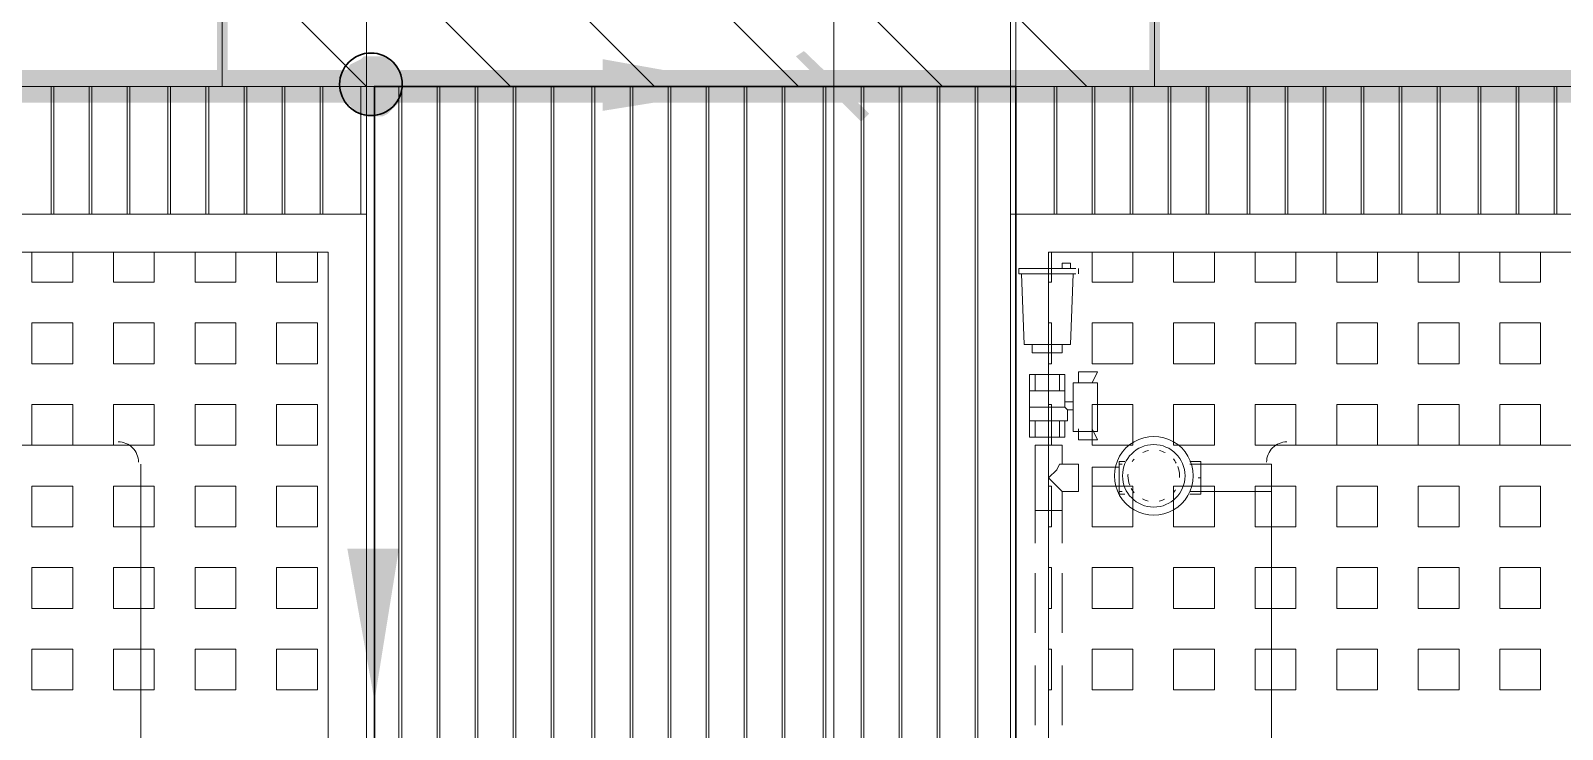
# Model space of a CAD drawing. Header units: millimetres. Extents: x -356862 to 418287, y 0 to 839748.
# Drawn here: x 328689 to 329882, y 779468 to 780012 of the extents above; entities that cross this region are included whole.
import ezdxf

# ---------------------------------------------------------------- set-up
doc = ezdxf.new("R2010")
doc.units = ezdxf.units.MM
doc.layers.add('PDF _Геометрия', color=7, linetype='Continuous', true_color=0xbababa)
doc.layers.add('PDF _Сплошная заливка', color=7, linetype='Continuous', true_color=0xf50000)

msp = doc.modelspace()

# ---------------------------------------------------------------- linework, layer by layer
at = {"layer": 'PDF _Геометрия', "color": 161, "lineweight": 9, "true_color": 0x7f9fff}
for points in [[(328838.3413, 787041.0103), (328950.5388, 787041.0103), (328950.5388, 786490.607), (329452.2526, 786490.607), (329452.2526, 787041.0103), (329564.4501, 787041.0103), (329564.4501, 779968.3288), (328838.3413, 779968.3288)], [(324750.5388, 779968.3288), (328950.5388, 779968.3288), (328950.5388, 779868.8328), (324750.5388, 779868.8328)], [(329452.2526, 779968.3288), (331393.4824, 779968.3288), (331393.4824, 779868.8328), (329452.2526, 779868.8328)]]:
    msp.add_lwpolyline(points, close=True, dxfattribs=at)
for points in [[(329511.5268, 779968.3288), (328838.3413, 780641.5143)], [(329399.3292, 779968.3288), (328838.3413, 780529.3167)], [(329287.1316, 779968.3288), (328838.3413, 780417.1191)], [(329174.934, 779968.3288), (328838.3413, 780304.9215)], [(329062.7364, 779968.3288), (328838.3413, 780192.724)], [(328950.5388, 779968.3288), (328838.3413, 780080.5264)]]:
    msp.add_lwpolyline(points, dxfattribs=at)
at = {"layer": 'PDF _Геометрия', "color": 7, "lineweight": 18}
for points in [[(329456.4864, 779468.732), (329456.4864, 780381.1312)], [(329314.6518, 780019.1353), (329314.6518, 778719.3369)], [(329155.8816, 779968.3288), (329363.3413, 779968.3288)], [(329505.1759, 779968.3288), (330155.0751, 779968.3288)], [(329500.9421, 779868.8328), (330155.0751, 779868.8328), (329924.3292, 779868.8328)]]:
    msp.add_lwpolyline(points, dxfattribs=at)
at = {"layer": 'PDF _Геометрия', "color": 7, "lineweight": 9}
for points in [[(328950.5388, 780067.8248), (328950.5388, 779828.6111)], [(329452.2526, 780067.8248), (329452.2526, 779828.6111)], [(328950.5388, 779710.0627), (328950.5388, 779472.9659)], [(329452.2526, 779710.0627), (329452.2526, 779472.9659)]]:
    msp.add_lwpolyline(points, dxfattribs=at)
at = {"layer": 'PDF _Геометрия', "color": 7, "lineweight": 5}
for points in [[(328950.5388, 779968.3288), (324750.5388, 779968.3288)], [(331382.8977, 779968.3288), (329452.2526, 779968.3288)]]:
    msp.add_lwpolyline(points, dxfattribs=at)
at = {"layer": 'PDF _Геометрия', "color": 254, "lineweight": 5, "true_color": 0xdcdcdc}
for points in [[(328704.9743, 779868.8328), (328704.9743, 779968.3288)], [(328734.6114, 779868.8328), (328734.6114, 779968.3288)], [(328764.2485, 779868.8328), (328764.2485, 779968.3288)], [(328798.1195, 779868.8328), (328798.1195, 779968.3288)], [(328827.7566, 779868.8328), (328827.7566, 779968.3288)], [(328857.3937, 779868.8328), (328857.3937, 779968.3288)], [(328884.9138, 779868.8328), (328884.9138, 779968.3288)], [(328914.5509, 779868.8328), (328914.5509, 779968.3288)], [(328946.305, 779868.8328), (328946.305, 779968.3288)], [(328978.059, 778768.0264), (328978.059, 779968.3288)], [(329007.6961, 778768.0264), (329007.6961, 779968.3288)], [(329035.2163, 778768.0264), (329035.2163, 779968.3288)], [(329064.8534, 778768.0264), (329064.8534, 779968.3288)], [(329094.4905, 778768.0264), (329094.4905, 779968.3288)], [(329128.3614, 778768.0264), (329128.3614, 779968.3288)], [(329157.9985, 778768.0264), (329157.9985, 779968.3288)], [(329187.6356, 778768.0264), (329187.6356, 779968.3288)], [(329215.1558, 778768.0264), (329215.1558, 779968.3288)], [(329244.7929, 778768.0264), (329244.7929, 779968.3288)], [(329274.43, 778768.0264), (329274.43, 779968.3288)], [(329308.3009, 778768.0264), (329308.3009, 779968.3288)], [(329337.938, 778768.0264), (329337.938, 779968.3288)], [(329367.5751, 778768.0264), (329367.5751, 779968.3288)], [(329395.0953, 778768.0264), (329395.0953, 779968.3288)], [(329424.7324, 778768.0264), (329424.7324, 779968.3288)], [(329456.4864, 779868.8328), (329456.4864, 779968.3288), (329456.4864, 778768.0264)], [(329488.2405, 779868.8328), (329488.2405, 779968.3288)], [(329517.8776, 779868.8328), (329517.8776, 779968.3288)], [(329545.3977, 779868.8328), (329545.3977, 779968.3288)], [(329575.0348, 779868.8328), (329575.0348, 779968.3288)], [(329604.6719, 779868.8328), (329604.6719, 779968.3288)], [(329638.5429, 779868.8328), (329638.5429, 779968.3288)], [(329668.18, 779868.8328), (329668.18, 779968.3288)], [(329697.8171, 779868.8328), (329697.8171, 779968.3288)], [(329725.3372, 779868.8328), (329725.3372, 779968.3288)], [(329754.9743, 779868.8328), (329754.9743, 779968.3288)], [(329784.6114, 779868.8328), (329784.6114, 779968.3288)], [(329818.4824, 779868.8328), (329818.4824, 779968.3288)], [(329848.1195, 779868.8328), (329848.1195, 779968.3288)], [(329877.7566, 779868.8328), (329877.7566, 779968.3288)]]:
    msp.add_lwpolyline(points, dxfattribs=at)
for points in [[(328707.0913, 779968.3288), (328707.0913, 779868.8328)], [(328736.7284, 779968.3288), (328736.7284, 779868.8328)], [(328766.3655, 779968.3288), (328766.3655, 779868.8328)], [(328796.0026, 779968.3288), (328796.0026, 779868.8328)], [(328825.6397, 779968.3288), (328825.6397, 779868.8328)], [(328855.2768, 779968.3288), (328855.2768, 779868.8328)], [(328887.0308, 779968.3288), (328887.0308, 779868.8328)], [(328916.6679, 779968.3288), (328916.6679, 779868.8328)], [(328946.305, 779968.3288), (328946.305, 779868.8328)], [(328975.9421, 779968.3288), (328975.9421, 778768.0264)], [(329005.5792, 779968.3288), (329005.5792, 778768.0264)], [(329037.3332, 779968.3288), (329037.3332, 778768.0264)], [(329066.9703, 779968.3288), (329066.9703, 778768.0264)], [(329096.6074, 779968.3288), (329096.6074, 778768.0264)], [(329126.2445, 779968.3288), (329126.2445, 778768.0264)], [(329155.8816, 779968.3288), (329155.8816, 778768.0264)], [(329185.5187, 779968.3288), (329185.5187, 778768.0264)], [(329217.2727, 779968.3288), (329217.2727, 778768.0264)], [(329246.9098, 779968.3288), (329246.9098, 778768.0264)], [(329276.5469, 779968.3288), (329276.5469, 778768.0264)], [(329306.184, 779968.3288), (329306.184, 778768.0264)], [(329335.8211, 779968.3288), (329335.8211, 778768.0264)], [(329365.4582, 779968.3288), (329365.4582, 778768.0264)], [(329397.2122, 779968.3288), (329397.2122, 778768.0264)], [(329426.8493, 779968.3288), (329426.8493, 778768.0264)], [(329456.4864, 779968.3288), (329456.4864, 779868.8328)], [(329486.1235, 779968.3288), (329486.1235, 779868.8328)], [(329515.7606, 779968.3288), (329515.7606, 779868.8328)], [(329547.5147, 779968.3288), (329547.5147, 779868.8328)], [(329577.1518, 779968.3288), (329577.1518, 779868.8328)], [(329606.7888, 779968.3288), (329606.7888, 779868.8328)], [(329636.4259, 779968.3288), (329636.4259, 779868.8328)], [(329666.063, 779968.3288), (329666.063, 779868.8328)], [(329695.7001, 779968.3288), (329695.7001, 779868.8328)], [(329727.4542, 779968.3288), (329727.4542, 779868.8328)], [(329757.0913, 779968.3288), (329757.0913, 779868.8328)], [(329786.7284, 779968.3288), (329786.7284, 779868.8328)], [(329816.3655, 779968.3288), (329816.3655, 779868.8328)], [(329846.0026, 779968.3288), (329846.0026, 779868.8328)], [(329875.6397, 779968.3288), (329875.6397, 779868.8328)]]:
    msp.add_lwpolyline(points, close=True, dxfattribs=at)
at = {"layer": 'PDF _Геометрия', "color": 150, "lineweight": 30, "true_color": 0x0080ff}
msp.add_lwpolyline([(329456.4864, 779968.3288), (329456.4864, 778768.0264), (328956.8897, 778768.0264), (328956.8897, 779968.3288)], close=True, dxfattribs=at)
at = {"layer": 'PDF _Геометрия', "color": 1, "lineweight": 30, "true_color": 0xfa0000}
msp.add_lwpolyline([(329134.7122, 779968.3288), (328956.8897, 779968.3288), (328956.8897, 779608.4498)], dxfattribs=at)
at = {"layer": 'PDF _Геометрия', "color": 6, "lineweight": 9}
for points in [[(324750.5388, 779868.8328), (328950.5388, 779868.8328), (328950.5388, 779369.2361), (324750.5388, 779369.2361)], [(329452.2526, 779868.8328), (331385.0147, 779868.8328), (331385.0147, 779369.2361), (329452.2526, 779369.2361)], [(324780.1759, 779839.1957), (328920.9018, 779839.1957), (328920.9018, 779398.8732), (324780.1759, 779398.8732)], [(329481.8897, 779839.1957), (331355.3776, 779839.1957), (331355.3776, 779398.8732), (329481.8897, 779398.8732)]]:
    msp.add_lwpolyline(points, close=True, dxfattribs=at)
at = {"layer": 'PDF _Геометрия', "color": 6, "lineweight": 5}
for points in [[(328690.1558, 779839.1957), (328690.1558, 779815.9094), (328721.9098, 779815.9094), (328721.9098, 779839.1957)], [(328753.6638, 779839.1957), (328753.6638, 779815.9094), (328785.4179, 779815.9094), (328785.4179, 779839.1957)], [(328817.1719, 779839.1957), (328817.1719, 779815.9094), (328848.9259, 779815.9094), (328848.9259, 779839.1957)], [(328880.68, 779839.1957), (328880.68, 779815.9094), (328912.434, 779815.9094), (328912.434, 779839.1957)], [(329481.8897, 779815.9094), (329484.0066, 779815.9094), (329484.0066, 779839.1957)], [(329515.7606, 779839.1957), (329515.7606, 779815.9094), (329547.5147, 779815.9094), (329547.5147, 779839.1957)], [(329579.2687, 779839.1957), (329579.2687, 779815.9094), (329611.0227, 779815.9094), (329611.0227, 779839.1957)], [(329642.7768, 779839.1957), (329642.7768, 779815.9094), (329674.5308, 779815.9094), (329674.5308, 779839.1957)], [(329706.2848, 779839.1957), (329706.2848, 779815.9094), (329738.0388, 779815.9094), (329738.0388, 779839.1957)], [(329769.7929, 779839.1957), (329769.7929, 779815.9094), (329801.5469, 779815.9094), (329801.5469, 779839.1957)], [(329833.3009, 779839.1957), (329833.3009, 779815.9094), (329865.055, 779815.9094), (329865.055, 779839.1957)], [(329481.8897, 779784.1554), (329484.0066, 779784.1554), (329484.0066, 779752.4014), (329481.8897, 779752.4014)], [(329481.8897, 779720.6474), (329484.0066, 779720.6474), (329484.0066, 779688.8933), (329481.8897, 779688.8933)], [(329481.8897, 779657.1393), (329484.0066, 779657.1393), (329484.0066, 779625.3853), (329481.8897, 779625.3853)], [(329481.8897, 779593.6312), (329484.0066, 779593.6312), (329484.0066, 779561.8772), (329481.8897, 779561.8772)], [(329481.8897, 779530.1232), (329484.0066, 779530.1232), (329484.0066, 779498.3691), (329481.8897, 779498.3691)]]:
    msp.add_lwpolyline(points, dxfattribs=at)
at = {"layer": 'PDF _Геометрия', "color": 5, "lineweight": 5}
for points in [[(329492.4743, 779830.728), (329498.8251, 779830.728), (329492.4743, 779830.728), (329492.4743, 779826.4941)], [(329498.8251, 779826.4941), (329498.8251, 779830.728)], [(329503.059, 779826.4941), (329481.8897, 779826.4941), (329458.6034, 779826.4941), (329458.6034, 779822.2603), (329481.8897, 779822.2603), (329503.059, 779822.2603)], [(329460.7203, 779822.2603), (329462.8372, 779767.2199), (329481.8897, 779767.2199), (329498.8251, 779767.2199), (329500.9421, 779822.2603)], [(329505.1759, 779822.2603), (329505.1759, 779826.4941)], [(329494.5913, 779707.9457), (329494.5913, 779695.2441), (329490.3574, 779695.2441), (329481.8897, 779695.2441), (329471.305, 779695.2441), (329467.0711, 779695.2441), (329467.0711, 779707.9457), (329467.0711, 779718.5304), (329467.0711, 779731.232), (329467.0711, 779743.9336), (329471.305, 779743.9336), (329481.8897, 779743.9336), (329490.3574, 779743.9336), (329494.5913, 779743.9336), (329494.5913, 779731.232), (329490.3574, 779731.232), (329481.8897, 779731.232), (329471.305, 779731.232), (329467.0711, 779731.232)], [(329471.305, 779731.232), (329471.305, 779743.9336)], [(329481.8897, 779743.9336), (329481.8897, 779731.232)], [(329490.3574, 779743.9336), (329490.3574, 779731.232)], [(329515.7606, 779737.5828), (329519.9945, 779746.0506), (329505.1759, 779746.0506), (329505.1759, 779737.5828)], [(329494.5913, 779718.5304), (329494.5913, 779720.6474), (329494.5913, 779722.7643), (329494.5913, 779731.232)], [(329500.9421, 779722.7643), (329494.5913, 779722.7643), (329494.5913, 779720.6474)], [(329492.4743, 779718.5304), (329494.5913, 779718.5304), (329492.4743, 779718.5304), (329494.5913, 779718.5304), (329481.8897, 779718.5304), (329467.0711, 779718.5304)], [(329467.0711, 779707.9457), (329481.8897, 779707.9457), (329496.7082, 779707.9457), (329496.7082, 779716.4135), (329500.9421, 779716.4135)], [(329494.5913, 779718.5304), (329494.5913, 779718.5304)], [(329494.5913, 779718.5304), (329494.5913, 779718.5304)], [(329494.5913, 779718.5304), (329496.7082, 779716.4135), (329494.5913, 779718.5304)], [(329494.5913, 779718.5304), (329494.5913, 779718.5304)], [(329471.305, 779707.9457), (329471.305, 779695.2441)], [(329481.8897, 779707.9457), (329481.8897, 779695.2441)], [(329490.3574, 779695.2441), (329490.3574, 779707.9457)], [(329505.1759, 779701.5949), (329505.1759, 779693.1272), (329519.9945, 779693.1272), (329515.7606, 779701.5949)], [(329492.4743, 779688.8933), (329492.4743, 779688.8933)], [(329541.1638, 779650.7885), (329536.93, 779650.7885), (329536.93, 779663.4901), (329536.93, 779676.1917), (329541.1638, 779676.1917)], [(329600.438, 779676.1917), (329591.9703, 779676.1917), (329600.438, 779676.1917), (329600.438, 779663.4901), (329600.438, 779650.7885), (329591.9703, 779650.7885), (329600.438, 779650.7885)], [(329492.4743, 779652.9054), (329490.3574, 779655.0224), (329488.2405, 779657.1393), (329481.8897, 779663.4901), (329488.2405, 779669.8409), (329490.3574, 779674.0748), (329492.4743, 779674.0748)], [(329505.1759, 779674.0748), (329505.1759, 779674.0748)], [(329536.93, 779671.9578), (329515.7606, 779671.9578), (329515.7606, 779657.1393), (329536.93, 779657.1393)], [(329539.0469, 779674.0748), (329536.93, 779674.0748)], [(329600.438, 779674.0748), (329591.9703, 779674.0748)], [(329598.3211, 779663.4901), (329600.438, 779663.4901)], [(329505.1759, 779652.9054), (329505.1759, 779652.9054)], [(329536.93, 779652.9054), (329539.0469, 779652.9054)], [(329591.9703, 779652.9054), (329600.438, 779652.9054)]]:
    msp.add_lwpolyline(points, dxfattribs=at)
at = {"layer": 'PDF _Геометрия', "color": 6, "lineweight": 5}
for points in [[(328721.9098, 779784.1554), (328721.9098, 779752.4014), (328690.1558, 779752.4014), (328690.1558, 779784.1554)], [(328785.4179, 779784.1554), (328785.4179, 779752.4014), (328753.6638, 779752.4014), (328753.6638, 779784.1554)], [(328848.9259, 779784.1554), (328848.9259, 779752.4014), (328817.1719, 779752.4014), (328817.1719, 779784.1554)], [(328912.434, 779784.1554), (328912.434, 779752.4014), (328880.68, 779752.4014), (328880.68, 779784.1554)], [(329547.5147, 779784.1554), (329547.5147, 779752.4014), (329515.7606, 779752.4014), (329515.7606, 779784.1554)], [(329611.0227, 779784.1554), (329611.0227, 779752.4014), (329579.2687, 779752.4014), (329579.2687, 779784.1554)], [(329674.5308, 779784.1554), (329674.5308, 779752.4014), (329642.7768, 779752.4014), (329642.7768, 779784.1554)], [(329738.0388, 779784.1554), (329738.0388, 779752.4014), (329706.2848, 779752.4014), (329706.2848, 779784.1554)], [(329801.5469, 779784.1554), (329801.5469, 779752.4014), (329769.7929, 779752.4014), (329769.7929, 779784.1554)], [(329865.055, 779784.1554), (329865.055, 779752.4014), (329833.3009, 779752.4014), (329833.3009, 779784.1554)], [(328721.9098, 779720.6474), (328721.9098, 779688.8933), (328690.1558, 779688.8933), (328690.1558, 779720.6474)], [(328785.4179, 779720.6474), (328785.4179, 779688.8933), (328753.6638, 779688.8933), (328753.6638, 779720.6474)], [(328848.9259, 779720.6474), (328848.9259, 779688.8933), (328817.1719, 779688.8933), (328817.1719, 779720.6474)], [(328912.434, 779720.6474), (328912.434, 779688.8933), (328880.68, 779688.8933), (328880.68, 779720.6474)], [(329547.5147, 779720.6474), (329547.5147, 779688.8933), (329515.7606, 779688.8933), (329515.7606, 779720.6474)], [(329611.0227, 779720.6474), (329611.0227, 779688.8933), (329579.2687, 779688.8933), (329579.2687, 779720.6474)], [(329674.5308, 779720.6474), (329674.5308, 779688.8933), (329642.7768, 779688.8933), (329642.7768, 779720.6474)], [(329738.0388, 779720.6474), (329738.0388, 779688.8933), (329706.2848, 779688.8933), (329706.2848, 779720.6474)], [(329801.5469, 779720.6474), (329801.5469, 779688.8933), (329769.7929, 779688.8933), (329769.7929, 779720.6474)], [(329865.055, 779720.6474), (329865.055, 779688.8933), (329833.3009, 779688.8933), (329833.3009, 779720.6474)], [(328721.9098, 779657.1393), (328721.9098, 779625.3853), (328690.1558, 779625.3853), (328690.1558, 779657.1393)], [(328785.4179, 779657.1393), (328785.4179, 779625.3853), (328753.6638, 779625.3853), (328753.6638, 779657.1393)], [(328848.9259, 779657.1393), (328848.9259, 779625.3853), (328817.1719, 779625.3853), (328817.1719, 779657.1393)], [(328912.434, 779657.1393), (328912.434, 779625.3853), (328880.68, 779625.3853), (328880.68, 779657.1393)], [(329547.5147, 779657.1393), (329547.5147, 779625.3853), (329515.7606, 779625.3853), (329515.7606, 779657.1393)], [(329611.0227, 779657.1393), (329611.0227, 779625.3853), (329579.2687, 779625.3853), (329579.2687, 779657.1393)], [(329674.5308, 779657.1393), (329674.5308, 779625.3853), (329642.7768, 779625.3853), (329642.7768, 779657.1393)], [(329738.0388, 779657.1393), (329738.0388, 779625.3853), (329706.2848, 779625.3853), (329706.2848, 779657.1393)], [(329801.5469, 779657.1393), (329801.5469, 779625.3853), (329769.7929, 779625.3853), (329769.7929, 779657.1393)], [(329865.055, 779657.1393), (329865.055, 779625.3853), (329833.3009, 779625.3853), (329833.3009, 779657.1393)], [(328721.9098, 779593.6312), (328721.9098, 779561.8772), (328690.1558, 779561.8772), (328690.1558, 779593.6312)], [(328785.4179, 779593.6312), (328785.4179, 779561.8772), (328753.6638, 779561.8772), (328753.6638, 779593.6312)], [(328848.9259, 779593.6312), (328848.9259, 779561.8772), (328817.1719, 779561.8772), (328817.1719, 779593.6312)], [(328912.434, 779593.6312), (328912.434, 779561.8772), (328880.68, 779561.8772), (328880.68, 779593.6312)], [(329547.5147, 779593.6312), (329547.5147, 779561.8772), (329515.7606, 779561.8772), (329515.7606, 779593.6312)], [(329611.0227, 779593.6312), (329611.0227, 779561.8772), (329579.2687, 779561.8772), (329579.2687, 779593.6312)], [(329674.5308, 779593.6312), (329674.5308, 779561.8772), (329642.7768, 779561.8772), (329642.7768, 779593.6312)], [(329738.0388, 779593.6312), (329738.0388, 779561.8772), (329706.2848, 779561.8772), (329706.2848, 779593.6312)], [(329801.5469, 779593.6312), (329801.5469, 779561.8772), (329769.7929, 779561.8772), (329769.7929, 779593.6312)], [(329865.055, 779593.6312), (329865.055, 779561.8772), (329833.3009, 779561.8772), (329833.3009, 779593.6312)], [(328721.9098, 779530.1232), (328721.9098, 779498.3691), (328690.1558, 779498.3691), (328690.1558, 779530.1232)], [(328785.4179, 779530.1232), (328785.4179, 779498.3691), (328753.6638, 779498.3691), (328753.6638, 779530.1232)], [(328848.9259, 779530.1232), (328848.9259, 779498.3691), (328817.1719, 779498.3691), (328817.1719, 779530.1232)], [(328912.434, 779530.1232), (328912.434, 779498.3691), (328880.68, 779498.3691), (328880.68, 779530.1232)], [(329547.5147, 779530.1232), (329547.5147, 779498.3691), (329515.7606, 779498.3691), (329515.7606, 779530.1232)], [(329611.0227, 779530.1232), (329611.0227, 779498.3691), (329579.2687, 779498.3691), (329579.2687, 779530.1232)], [(329674.5308, 779530.1232), (329674.5308, 779498.3691), (329642.7768, 779498.3691), (329642.7768, 779530.1232)], [(329738.0388, 779530.1232), (329738.0388, 779498.3691), (329706.2848, 779498.3691), (329706.2848, 779530.1232)], [(329801.5469, 779530.1232), (329801.5469, 779498.3691), (329769.7929, 779498.3691), (329769.7929, 779530.1232)], [(329865.055, 779530.1232), (329865.055, 779498.3691), (329833.3009, 779498.3691), (329833.3009, 779530.1232)]]:
    msp.add_lwpolyline(points, close=True, dxfattribs=at)
at = {"layer": 'PDF _Геометрия', "color": 5, "lineweight": 5}
for points in [[(329469.188, 779760.8691), (329481.8897, 779760.8691), (329492.4743, 779760.8691), (329492.4743, 779767.2199), (329492.4743, 779760.8691), (329481.8897, 779760.8691), (329469.188, 779760.8691), (329469.188, 779767.2199)], [(329481.8897, 779760.8691), (329481.8897, 779767.2199)], [(329500.9421, 779699.478), (329519.9945, 779699.478), (329519.9945, 779737.5828), (329500.9421, 779737.5828)], [(329505.1759, 779652.9054), (329505.1759, 779674.0748), (329492.4743, 779674.0748), (329492.4743, 779688.8933), (329471.305, 779688.8933), (329471.305, 779663.4901), (329471.305, 779638.0869), (329492.4743, 779638.0869), (329492.4743, 779652.9054)]]:
    msp.add_lwpolyline(points, close=True, dxfattribs=at)
at = {"layer": 'PDF _Геометрия', "lineweight": 5}
for points in [[(328760.0147, 779688.8933), (326990.2566, 779688.8933)], [(331241.063, 779688.8933), (329670.2969, 779688.8933)], [(328774.8332, 779403.107), (328774.8332, 779674.0748)], [(329655.4784, 779674.0748), (329655.4784, 779403.107)]]:
    msp.add_lwpolyline(points, dxfattribs=at)
at = {"layer": 'PDF _Геометрия', "color": 5, "lineweight": 5}
for points in [[(329533.0988, 779665.0945, 1.0000001), (329594.4899, 779665.0945, 1.0000001)], [(329539.4496, 779665.0945, 0.999999485), (329588.1392, 779665.0945, 0.999999485)]]:
    msp.add_lwpolyline(points, format="xyb", close=True, dxfattribs=at)
for points in [[(329543.7252, 779666.3893, 0.016112936), (329543.6835, 779665.0945, 0.093749837), (329545.073, 779657.7489)], [(329583.8635, 779663.7997, 0.016112939), (329583.9053, 779665.0945, 0.093749838), (329582.5158, 779672.4401)]]:
    msp.add_lwpolyline(points, format="xyb", dxfattribs=at)
at = {"layer": 'PDF _Геометрия', "color": 252, "lineweight": 5, "true_color": 0x989898}
for points in [[(329655.4784, 779674.0748), (329600.438, 779674.0748)], [(329600.438, 779652.9054), (329655.4784, 779652.9054)], [(329492.4743, 779612.6836), (329492.4743, 779638.0869), (329481.8897, 779638.0869), (329471.305, 779638.0869), (329471.305, 779612.6836)], [(329471.305, 779589.3974), (329471.305, 779542.8248)], [(329492.4743, 779542.8248), (329492.4743, 779589.3974)], [(329471.305, 779517.4215), (329471.305, 779470.849)], [(329492.4743, 779470.849), (329492.4743, 779517.4215)]]:
    msp.add_lwpolyline(points, dxfattribs=at)
at = {"layer": 'PDF _Геометрия', "color": 1, "lineweight": 30, "true_color": 0xfa0000}
msp.add_circle((328954.0922, 779969.9461), 24.3461, dxfattribs=at)
at = {"layer": 'PDF _Геометрия', "lineweight": 5}
for centre, start, end in [((328757.2086, 779675.6803), 359.9999572, 90.0000428), ((329667.5285, 779675.6803), 89.9999572, 180.0000428)]:
    msp.add_arc(centre, 15.877, start, end, dxfattribs=at)
at = {"layer": 'PDF _Геометрия', "color": 5, "lineweight": 5}
for centre, radius, start, end in [((329563.7942, 779665.0947), 20.1106, 139.8724559, 147.4421531), ((329563.7945, 779665.0942), 20.1112, 101.6950865, 114.7026824), ((329563.7943, 779665.0942), 20.1112, 63.8252665, 77.3053246), ((329563.7945, 779665.0945), 20.1108, 29.3610939, 40.7978932), ((329563.7943, 779665.0945), 20.1108, 209.3610939, 220.7978933), ((329563.7946, 779665.0943), 20.1106, 319.8724557, 327.442153), ((329563.794, 779665.0936), 20.1099, 243.7368822, 257.3056758), ((329563.7943, 779665.0948), 20.1112, 281.6950865, 294.7026823)]:
    msp.add_arc(centre, radius, start, end, dxfattribs=at)
at = {"layer": 'PDF _Сплошная заливка', "color": 161, "true_color": 0x7f9fff, "transparency": 33554559}
for points in [[(328834.1074, 779968.3288), (328842.5751, 779968.3288), (328834.1074, 787041.0103)], [(328842.5751, 779968.3288), (328834.1074, 787041.0103), (328842.5751, 787041.0103)], [(329560.2163, 779968.3288), (329568.684, 779968.3288), (329560.2163, 787041.0103)], [(329568.684, 779968.3288), (329560.2163, 787041.0103), (329568.684, 787041.0103)]]:
    msp.add_solid(points, dxfattribs=at)
at = {"layer": 'PDF _Сплошная заливка', "color": 1, "true_color": 0xfa0000, "transparency": 33554559}
for points in [[(328937.8372, 779985.2643), (328975.9421, 779981.0304), (328935.7203, 779981.0304)], [(328942.0711, 779987.3812), (328973.8251, 779985.2643), (328937.8372, 779985.2643)], [(328973.8251, 779985.2643), (328937.8372, 779985.2643), (328975.9421, 779981.0304)], [(328946.305, 779989.4982), (328969.5913, 779987.3812), (328942.0711, 779987.3812)], [(328969.5913, 779987.3812), (328942.0711, 779987.3812), (328973.8251, 779985.2643)], [(328948.4219, 779991.6151), (328967.4743, 779989.4982), (328946.305, 779989.4982)], [(328967.4743, 779989.4982), (328946.305, 779989.4982), (328969.5913, 779987.3812)], [(328954.7727, 779991.6151), (328963.2405, 779991.6151), (328948.4219, 779991.6151)], [(328963.2405, 779991.6151), (328948.4219, 779991.6151), (328967.4743, 779989.4982)], [(328959.0066, 779991.6151), (328954.7727, 779991.6151), (328963.2405, 779991.6151)], [(329134.7122, 779989.4982), (329253.2606, 779968.3288), (329134.7122, 779949.2764)], [(328935.7203, 779981.0304), (328978.059, 779976.7965), (328933.6034, 779976.7965)], [(328978.059, 779976.7965), (328933.6034, 779976.7965), (328980.1759, 779972.5627)], [(328933.6034, 779976.7965), (328980.1759, 779972.5627), (328933.6034, 779972.5627)], [(328975.9421, 779981.0304), (328935.7203, 779981.0304), (328978.059, 779976.7965)], [(328933.6034, 779972.5627), (328980.1759, 779968.3288), (328931.4864, 779968.3288)], [(328980.1759, 779968.3288), (328931.4864, 779968.3288), (328980.1759, 779964.0949)], [(328931.4864, 779968.3288), (328980.1759, 779964.0949), (328933.6034, 779964.0949)], [(328980.1759, 779972.5627), (328933.6034, 779972.5627), (328980.1759, 779968.3288)], [(328980.1759, 779964.0949), (328933.6034, 779964.0949), (328978.059, 779959.8611)], [(328933.6034, 779964.0949), (328978.059, 779959.8611), (328933.6034, 779959.8611)], [(328978.059, 779959.8611), (328933.6034, 779959.8611), (328975.9421, 779955.6272)], [(328933.6034, 779959.8611), (328975.9421, 779955.6272), (328935.7203, 779955.6272)], [(328975.9421, 779955.6272), (328935.7203, 779955.6272), (328973.8251, 779953.5103)], [(328935.7203, 779955.6272), (328973.8251, 779953.5103), (328937.8372, 779953.5103)], [(328973.8251, 779953.5103), (328937.8372, 779953.5103), (328969.5913, 779949.2764)], [(328937.8372, 779953.5103), (328969.5913, 779949.2764), (328942.0711, 779949.2764)], [(328969.5913, 779949.2764), (328942.0711, 779949.2764), (328967.4743, 779947.1594)], [(328942.0711, 779949.2764), (328967.4743, 779947.1594), (328946.305, 779947.1594)], [(328967.4743, 779947.1594), (328946.305, 779947.1594), (328963.2405, 779945.0425)], [(328946.305, 779947.1594), (328963.2405, 779945.0425), (328948.4219, 779945.0425)], [(328963.2405, 779945.0425), (328948.4219, 779945.0425), (328959.0066, 779945.0425)], [(328948.4219, 779945.0425), (328959.0066, 779945.0425), (328954.7727, 779945.0425)], [(328975.9421, 779608.4498), (328956.8897, 779489.9014), (328935.7203, 779608.4498)]]:
    msp.add_solid(points, dxfattribs=at)
at = {"layer": 'PDF _Сплошная заливка', "color": 7, "transparency": 33554559}
for points in [[(329342.1719, 779947.1594), (329285.0147, 779991.6151), (329291.3655, 779995.849)], [(329335.8211, 779940.8086), (329342.1719, 779947.1594), (329285.0147, 779991.6151)]]:
    msp.add_solid(points, dxfattribs=at)
at = {"layer": 'PDF _Сплошная заливка', "color": 5, "transparency": 33554559}
for points in [[(324250.9421, 779981.0304), (324250.9421, 779955.6272), (329564.4501, 779981.0304)], [(324250.9421, 779955.6272), (329564.4501, 779981.0304), (329564.4501, 779955.6272)], [(329564.4501, 779981.0304), (329564.4501, 779955.6272), (331389.2485, 779981.0304)], [(329564.4501, 779955.6272), (331389.2485, 779981.0304), (331389.2485, 779955.6272)]]:
    msp.add_solid(points, dxfattribs=at)

doc.saveas('drawing.dxf')
